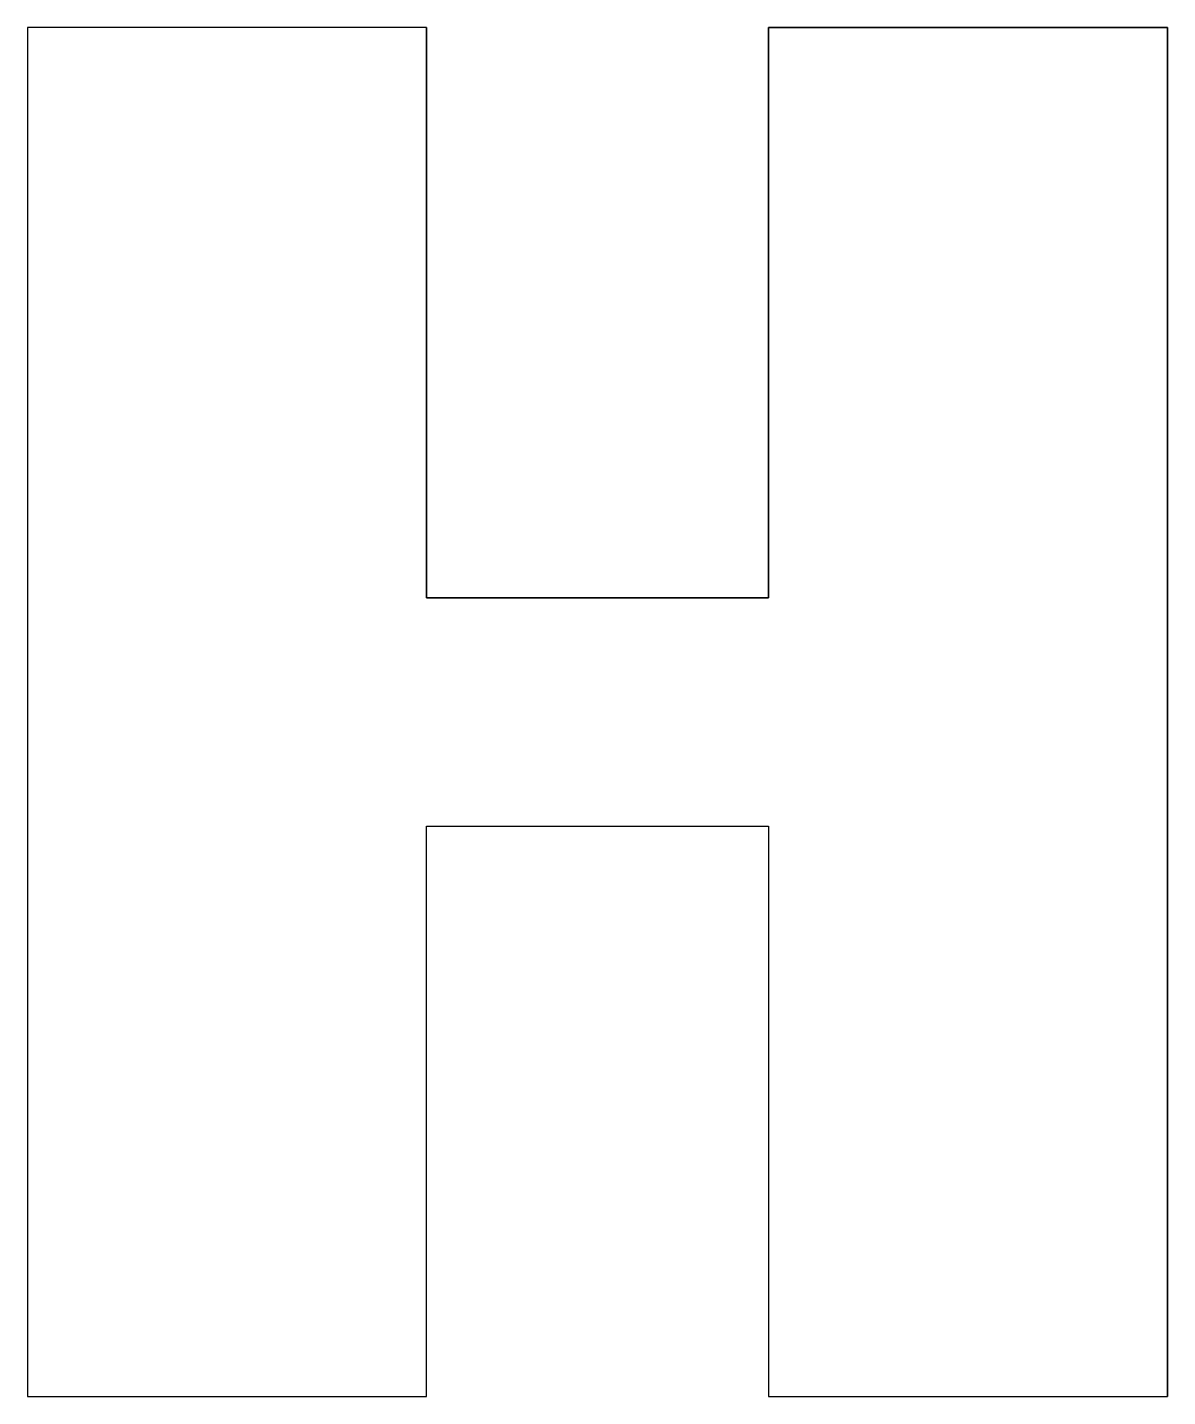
# Model space of a CAD drawing. Header units: inches. Extents: x 0 to 20, y 0 to 24.
import ezdxf

# ---------------------------------------------------------------- set-up
doc = ezdxf.new("R2010")
doc.units = ezdxf.units.IN
doc.header["$MEASUREMENT"] = 0

msp = doc.modelspace()

# ---------------------------------------------------------------- linework, layer by layer
for points in [[(0, 0), (7, 0), (7, 10), (13, 10), (13, 0), (20, 0), (20, 24), (13, 24), (13, 14), (7, 14), (7, 24), (0, 24)], [(7, 24), (0, 24), (0, 0), (7, 0), (7, 10), (13, 10), (13, 0), (20, 0), (20, 24), (13, 24), (13, 14), (7, 14)]]:
    msp.add_lwpolyline(points, close=True)
for points in [[(0, 24), (0, 0), (7, 0), (7, 10), (13, 10), (13, 0)], [(7, 24), (7, 14), (13, 14), (13, 24), (20, 24), (20, 0)]]:
    msp.add_lwpolyline(points)

doc.saveas('drawing.dxf')
